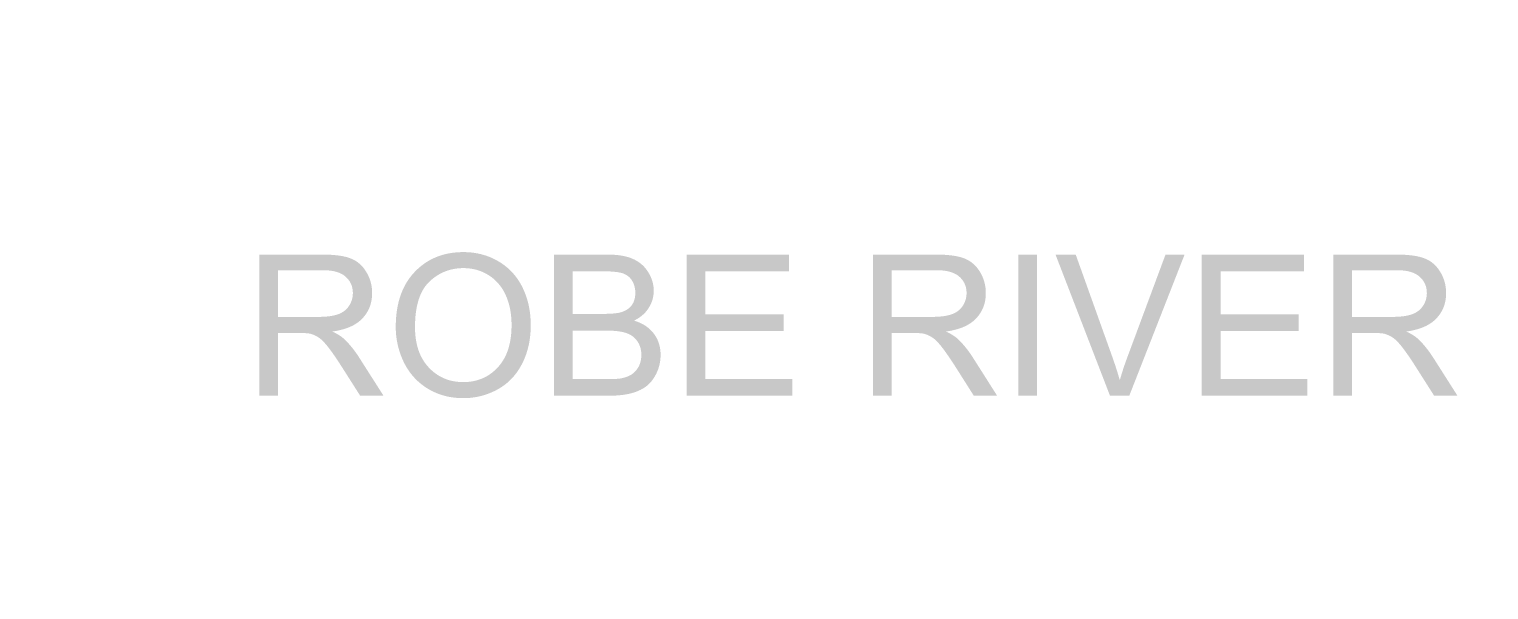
# Paper-space layout 'A2' of a CAD drawing. Header units: millimetres. Extents: x 0 to 594, y 0 to 420.
# Drawn here: x 482.72 to 499.48, y 25.73 to 32.16 of the extents above; entities that cross this region are included whole.
import ezdxf
from ezdxf.enums import TextEntityAlignment as Align

# ---------------------------------------------------------------- set-up
doc = ezdxf.new("R2010")
doc.units = ezdxf.units.MM
doc.header["$MEASUREMENT"] = 0
doc.layers.add('G_Border', color=7, linetype='Continuous', lineweight=18)
doc.styles.add('Style-ISO3098B', font='ISO3098B.shx')
doc.linetypes.add('Optic Underground', pattern='A,-118.110236,216.535433,-118.110236,216.535433,-216.535433,[1,dgnlstyle.shx,S=1.562305,R=0,X=0,Y=0],-98.425197', length=984.251969)

# ---------------------------------------------------------------- blocks, each defined once
blk = doc.blocks.new('*U4')
at = {"layer": 'G_Border', "linetype": 'Continuous', "lineweight": 25}
h = blk.add_hatch(color=230, dxfattribs=at)
edge = h.paths.add_edge_path()
edge.add_spline(control_points=[(-30.242, -0.126), (-30.127, -0.126), (-30.077, -0.137)], knot_values=[0, 0, 0, 1, 1, 1], degree=2, periodic=0)
edge.add_spline(control_points=[(-30.077, -0.137), (-30.008, -0.154), (-29.941, -0.197)], knot_values=[0, 0, 0, 1, 1, 1], degree=2, periodic=0)
edge.add_spline(control_points=[(-29.941, -0.197), (-29.874, -0.241), (-29.79, -0.348)], knot_values=[0, 0, 0, 1, 1, 1], degree=2, periodic=0)
edge.add_spline(control_points=[(-29.79, -0.348), (-29.705, -0.455), (-29.575, -0.658)], knot_values=[0, 0, 0, 1, 1, 1], degree=2, periodic=0)
edge.add_line((-29.575, -0.658), (-29.277, -1.126))
edge.add_line((-29.277, -1.126), (-28.905, -1.126))
edge.add_line((-28.905, -1.126), (-29.295, -0.514))
edge.add_spline(control_points=[(-29.295, -0.514), (-29.411, -0.334), (-29.541, -0.214)], knot_values=[0, 0, 0, 1, 1, 1], degree=2, periodic=0)
edge.add_spline(control_points=[(-29.541, -0.214), (-29.603, -0.159), (-29.721, -0.102)], knot_values=[0, 0, 0, 1, 1, 1], degree=2, periodic=0)
edge.add_spline(control_points=[(-29.721, -0.102), (-29.397, -0.058), (-29.242, 0.106)], knot_values=[0, 0, 0, 1, 1, 1], degree=2, periodic=0)
edge.add_spline(control_points=[(-29.242, 0.106), (-29.087, 0.27), (-29.087, 0.51)], knot_values=[0, 0, 0, 1, 1, 1], degree=2, periodic=0)
edge.add_spline(control_points=[(-29.087, 0.51), (-29.087, 0.696), (-29.181, 0.849)], knot_values=[0, 0, 0, 1, 1, 1], degree=2, periodic=0)
edge.add_spline(control_points=[(-29.181, 0.849), (-29.274, 1.003), (-29.431, 1.063)], knot_values=[0, 0, 0, 1, 1, 1], degree=2, periodic=0)
edge.add_spline(control_points=[(-29.431, 1.063), (-29.587, 1.124), (-29.888, 1.124)], knot_values=[0, 0, 0, 1, 1, 1], degree=2, periodic=0)
edge.add_line((-29.888, 1.124), (-30.886, 1.124))
edge.add_line((-30.886, 1.124), (-30.886, -1.126))
edge.add_line((-30.886, -1.126), (-30.588, -1.126))
edge.add_line((-30.588, -1.126), (-30.588, -0.126))
edge.add_line((-30.588, -0.126), (-30.242, -0.126))
edge = h.paths.add_edge_path(flags=16)
edge.add_spline(control_points=[(-29.876, 0.875), (-29.626, 0.875), (-29.51, 0.772)], knot_values=[0, 0, 0, 1, 1, 1], degree=2, periodic=0)
edge.add_spline(control_points=[(-29.51, 0.772), (-29.394, 0.669), (-29.394, 0.51)], knot_values=[0, 0, 0, 1, 1, 1], degree=2, periodic=0)
edge.add_spline(control_points=[(-29.394, 0.51), (-29.394, 0.401), (-29.454, 0.308)], knot_values=[0, 0, 0, 1, 1, 1], degree=2, periodic=0)
edge.add_spline(control_points=[(-29.454, 0.308), (-29.514, 0.215), (-29.629, 0.173)], knot_values=[0, 0, 0, 1, 1, 1], degree=2, periodic=0)
edge.add_spline(control_points=[(-29.629, 0.173), (-29.744, 0.131), (-29.948, 0.131)], knot_values=[0, 0, 0, 1, 1, 1], degree=2, periodic=0)
edge.add_line((-29.948, 0.131), (-30.588, 0.131))
edge.add_line((-30.588, 0.131), (-30.588, 0.875))
edge.add_line((-30.588, 0.875), (-29.876, 0.875))
h = blk.add_hatch(color=230, dxfattribs=at)
edge = h.paths.add_edge_path()
edge.add_spline(control_points=[(-28.71, -0.03), (-28.71, -0.326), (-28.581, -0.592)], knot_values=[0, 0, 0, 1, 1, 1], degree=2, periodic=0)
edge.add_spline(control_points=[(-28.581, -0.592), (-28.452, -0.857), (-28.202, -1.011)], knot_values=[0, 0, 0, 1, 1, 1], degree=2, periodic=0)
edge.add_spline(control_points=[(-28.202, -1.011), (-27.951, -1.164), (-27.634, -1.164)], knot_values=[0, 0, 0, 1, 1, 1], degree=2, periodic=0)
edge.add_spline(control_points=[(-27.634, -1.164), (-27.34, -1.164), (-27.087, -1.025)], knot_values=[0, 0, 0, 1, 1, 1], degree=2, periodic=0)
edge.add_spline(control_points=[(-27.087, -1.025), (-26.834, -0.886), (-26.696, -0.616)], knot_values=[0, 0, 0, 1, 1, 1], degree=2, periodic=0)
edge.add_spline(control_points=[(-26.696, -0.616), (-26.558, -0.346), (-26.558, -0.004)], knot_values=[0, 0, 0, 1, 1, 1], degree=2, periodic=0)
edge.add_spline(control_points=[(-26.558, -0.004), (-26.558, 0.333), (-26.689, 0.599)], knot_values=[0, 0, 0, 1, 1, 1], degree=2, periodic=0)
edge.add_spline(control_points=[(-26.689, 0.599), (-26.82, 0.866), (-27.07, 1.014)], knot_values=[0, 0, 0, 1, 1, 1], degree=2, periodic=0)
edge.add_spline(control_points=[(-27.07, 1.014), (-27.32, 1.163), (-27.632, 1.163)], knot_values=[0, 0, 0, 1, 1, 1], degree=2, periodic=0)
edge.add_spline(control_points=[(-27.632, 1.163), (-28.108, 1.163), (-28.409, 0.846)], knot_values=[0, 0, 0, 1, 1, 1], degree=2, periodic=0)
edge.add_spline(control_points=[(-28.409, 0.846), (-28.71, 0.53), (-28.71, -0.03)], knot_values=[0, 0, 0, 1, 1, 1], degree=2, periodic=0)
edge = h.paths.add_edge_path(flags=16)
edge.add_spline(control_points=[(-28.403, -0.034), (-28.403, 0.474), (-28.175, 0.691)], knot_values=[0, 0, 0, 1, 1, 1], degree=2, periodic=0)
edge.add_spline(control_points=[(-28.175, 0.691), (-27.947, 0.908), (-27.631, 0.908)], knot_values=[0, 0, 0, 1, 1, 1], degree=2, periodic=0)
edge.add_spline(control_points=[(-27.631, 0.908), (-27.408, 0.908), (-27.229, 0.795)], knot_values=[0, 0, 0, 1, 1, 1], degree=2, periodic=0)
edge.add_spline(control_points=[(-27.229, 0.795), (-27.05, 0.682), (-26.957, 0.477)], knot_values=[0, 0, 0, 1, 1, 1], degree=2, periodic=0)
edge.add_spline(control_points=[(-26.957, 0.477), (-26.864, 0.273), (-26.864, -0.002)], knot_values=[0, 0, 0, 1, 1, 1], degree=2, periodic=0)
edge.add_spline(control_points=[(-26.864, -0.002), (-26.864, -0.436), (-27.082, -0.672)], knot_values=[0, 0, 0, 1, 1, 1], degree=2, periodic=0)
edge.add_spline(control_points=[(-27.082, -0.672), (-27.299, -0.908), (-27.635, -0.908)], knot_values=[0, 0, 0, 1, 1, 1], degree=2, periodic=0)
edge.add_spline(control_points=[(-27.635, -0.908), (-27.965, -0.908), (-28.184, -0.675)], knot_values=[0, 0, 0, 1, 1, 1], degree=2, periodic=0)
edge.add_spline(control_points=[(-28.184, -0.675), (-28.403, -0.441), (-28.403, -0.034)], knot_values=[0, 0, 0, 1, 1, 1], degree=2, periodic=0)
h = blk.add_hatch(color=230, dxfattribs=at)
edge = h.paths.add_edge_path()
edge.add_spline(control_points=[(-25.329, -1.126), (-25.114, -1.126), (-24.966, -1.089)], knot_values=[0, 0, 0, 1, 1, 1], degree=2, periodic=0)
edge.add_spline(control_points=[(-24.966, -1.089), (-24.818, -1.051), (-24.719, -0.977)], knot_values=[0, 0, 0, 1, 1, 1], degree=2, periodic=0)
edge.add_spline(control_points=[(-24.719, -0.977), (-24.621, -0.904), (-24.554, -0.768)], knot_values=[0, 0, 0, 1, 1, 1], degree=2, periodic=0)
edge.add_spline(control_points=[(-24.554, -0.768), (-24.488, -0.632), (-24.488, -0.474)], knot_values=[0, 0, 0, 1, 1, 1], degree=2, periodic=0)
edge.add_spline(control_points=[(-24.488, -0.474), (-24.488, -0.278), (-24.598, -0.133)], knot_values=[0, 0, 0, 1, 1, 1], degree=2, periodic=0)
edge.add_spline(control_points=[(-24.598, -0.133), (-24.707, 0.011), (-24.912, 0.071)], knot_values=[0, 0, 0, 1, 1, 1], degree=2, periodic=0)
edge.add_spline(control_points=[(-24.912, 0.071), (-24.754, 0.149), (-24.676, 0.276)], knot_values=[0, 0, 0, 1, 1, 1], degree=2, periodic=0)
edge.add_spline(control_points=[(-24.676, 0.276), (-24.597, 0.404), (-24.597, 0.548)], knot_values=[0, 0, 0, 1, 1, 1], degree=2, periodic=0)
edge.add_spline(control_points=[(-24.597, 0.548), (-24.597, 0.703), (-24.686, 0.845)], knot_values=[0, 0, 0, 1, 1, 1], degree=2, periodic=0)
edge.add_spline(control_points=[(-24.686, 0.845), (-24.774, 0.987), (-24.93, 1.055)], knot_values=[0, 0, 0, 1, 1, 1], degree=2, periodic=0)
edge.add_spline(control_points=[(-24.93, 1.055), (-25.085, 1.124), (-25.343, 1.124)], knot_values=[0, 0, 0, 1, 1, 1], degree=2, periodic=0)
edge.add_line((-25.343, 1.124), (-26.187, 1.124))
edge.add_line((-26.187, 1.124), (-26.187, -1.126))
edge.add_line((-26.187, -1.126), (-25.329, -1.126))
edge = h.paths.add_edge_path(flags=16)
edge.add_spline(control_points=[(-25.439, 0.858), (-25.197, 0.858), (-25.098, 0.827)], knot_values=[0, 0, 0, 1, 1, 1], degree=2, periodic=0)
edge.add_spline(control_points=[(-25.098, 0.827), (-24.998, 0.795), (-24.944, 0.71)], knot_values=[0, 0, 0, 1, 1, 1], degree=2, periodic=0)
edge.add_spline(control_points=[(-24.944, 0.71), (-24.891, 0.625), (-24.891, 0.513)], knot_values=[0, 0, 0, 1, 1, 1], degree=2, periodic=0)
edge.add_spline(control_points=[(-24.891, 0.513), (-24.891, 0.395), (-24.948, 0.317)], knot_values=[0, 0, 0, 1, 1, 1], degree=2, periodic=0)
edge.add_spline(control_points=[(-24.948, 0.317), (-25.006, 0.239), (-25.119, 0.205)], knot_values=[0, 0, 0, 1, 1, 1], degree=2, periodic=0)
edge.add_spline(control_points=[(-25.119, 0.205), (-25.205, 0.179), (-25.403, 0.179)], knot_values=[0, 0, 0, 1, 1, 1], degree=2, periodic=0)
edge.add_line((-25.403, 0.179), (-25.889, 0.179))
edge.add_line((-25.889, 0.179), (-25.889, 0.858))
edge.add_line((-25.889, 0.858), (-25.439, 0.858))
edge = h.paths.add_edge_path(flags=16)
edge.add_spline(control_points=[(-25.369, -0.087), (-25.154, -0.087), (-25.04, -0.125)], knot_values=[0, 0, 0, 1, 1, 1], degree=2, periodic=0)
edge.add_spline(control_points=[(-25.04, -0.125), (-24.926, -0.162), (-24.86, -0.255)], knot_values=[0, 0, 0, 1, 1, 1], degree=2, periodic=0)
edge.add_spline(control_points=[(-24.86, -0.255), (-24.795, -0.348), (-24.795, -0.474)], knot_values=[0, 0, 0, 1, 1, 1], degree=2, periodic=0)
edge.add_spline(control_points=[(-24.795, -0.474), (-24.795, -0.581), (-24.839, -0.663)], knot_values=[0, 0, 0, 1, 1, 1], degree=2, periodic=0)
edge.add_spline(control_points=[(-24.839, -0.663), (-24.884, -0.745), (-24.953, -0.788)], knot_values=[0, 0, 0, 1, 1, 1], degree=2, periodic=0)
edge.add_spline(control_points=[(-24.953, -0.788), (-25.022, -0.831), (-25.125, -0.85)], knot_values=[0, 0, 0, 1, 1, 1], degree=2, periodic=0)
edge.add_spline(control_points=[(-25.125, -0.85), (-25.183, -0.86), (-25.328, -0.86)], knot_values=[0, 0, 0, 1, 1, 1], degree=2, periodic=0)
edge.add_line((-25.328, -0.86), (-25.889, -0.86))
edge.add_line((-25.889, -0.86), (-25.889, -0.087))
edge.add_line((-25.889, -0.087), (-25.369, -0.087))
at = {"layer": 'G_Border', "linetype": 'Continuous', "lineweight": 25, "extrusion": (0, 0, -1)}
for points in [[(22.39, -1.126), (22.39, -0.86), (23.772, -0.86), (23.772, -0.096), (22.526, -0.096), (22.526, 0.17), (23.772, 0.17), (23.772, 0.858), (22.442, 0.858), (22.442, 1.124), (24.071, 1.124), (24.071, -1.126)], [(14.179, -1.126), (14.179, -0.86), (15.561, -0.86), (15.561, -0.096), (14.315, -0.096), (14.315, 0.17), (15.561, 0.17), (15.561, 0.858), (14.231, 0.858), (14.231, 1.124), (15.86, 1.124), (15.86, -1.126)]]:
    blk.add_hatch(color=230, dxfattribs=at).paths.add_polyline_path(points)
at = {"layer": 'G_Border', "linetype": 'Continuous', "lineweight": 25}
h = blk.add_hatch(color=230, dxfattribs=at)
edge = h.paths.add_edge_path()
edge.add_spline(control_points=[(-20.459, -0.126), (-20.344, -0.126), (-20.293, -0.137)], knot_values=[0, 0, 0, 1, 1, 1], degree=2, periodic=0)
edge.add_spline(control_points=[(-20.293, -0.137), (-20.224, -0.154), (-20.157, -0.197)], knot_values=[0, 0, 0, 1, 1, 1], degree=2, periodic=0)
edge.add_spline(control_points=[(-20.157, -0.197), (-20.09, -0.241), (-20.006, -0.348)], knot_values=[0, 0, 0, 1, 1, 1], degree=2, periodic=0)
edge.add_spline(control_points=[(-20.006, -0.348), (-19.922, -0.455), (-19.791, -0.658)], knot_values=[0, 0, 0, 1, 1, 1], degree=2, periodic=0)
edge.add_line((-19.791, -0.658), (-19.494, -1.126))
edge.add_line((-19.494, -1.126), (-19.122, -1.126))
edge.add_line((-19.122, -1.126), (-19.511, -0.514))
edge.add_spline(control_points=[(-19.511, -0.514), (-19.627, -0.334), (-19.757, -0.214)], knot_values=[0, 0, 0, 1, 1, 1], degree=2, periodic=0)
edge.add_spline(control_points=[(-19.757, -0.214), (-19.819, -0.159), (-19.937, -0.102)], knot_values=[0, 0, 0, 1, 1, 1], degree=2, periodic=0)
edge.add_spline(control_points=[(-19.937, -0.102), (-19.613, -0.058), (-19.458, 0.106)], knot_values=[0, 0, 0, 1, 1, 1], degree=2, periodic=0)
edge.add_spline(control_points=[(-19.458, 0.106), (-19.303, 0.27), (-19.303, 0.51)], knot_values=[0, 0, 0, 1, 1, 1], degree=2, periodic=0)
edge.add_spline(control_points=[(-19.303, 0.51), (-19.303, 0.696), (-19.397, 0.849)], knot_values=[0, 0, 0, 1, 1, 1], degree=2, periodic=0)
edge.add_spline(control_points=[(-19.397, 0.849), (-19.491, 1.003), (-19.647, 1.063)], knot_values=[0, 0, 0, 1, 1, 1], degree=2, periodic=0)
edge.add_spline(control_points=[(-19.647, 1.063), (-19.804, 1.124), (-20.104, 1.124)], knot_values=[0, 0, 0, 1, 1, 1], degree=2, periodic=0)
edge.add_line((-20.104, 1.124), (-21.102, 1.124))
edge.add_line((-21.102, 1.124), (-21.102, -1.126))
edge.add_line((-21.102, -1.126), (-20.804, -1.126))
edge.add_line((-20.804, -1.126), (-20.804, -0.126))
edge.add_line((-20.804, -0.126), (-20.459, -0.126))
edge = h.paths.add_edge_path(flags=16)
edge.add_spline(control_points=[(-20.092, 0.875), (-19.842, 0.875), (-19.726, 0.772)], knot_values=[0, 0, 0, 1, 1, 1], degree=2, periodic=0)
edge.add_spline(control_points=[(-19.726, 0.772), (-19.61, 0.669), (-19.61, 0.51)], knot_values=[0, 0, 0, 1, 1, 1], degree=2, periodic=0)
edge.add_spline(control_points=[(-19.61, 0.51), (-19.61, 0.401), (-19.67, 0.308)], knot_values=[0, 0, 0, 1, 1, 1], degree=2, periodic=0)
edge.add_spline(control_points=[(-19.67, 0.308), (-19.73, 0.215), (-19.845, 0.173)], knot_values=[0, 0, 0, 1, 1, 1], degree=2, periodic=0)
edge.add_spline(control_points=[(-19.845, 0.173), (-19.96, 0.131), (-20.164, 0.131)], knot_values=[0, 0, 0, 1, 1, 1], degree=2, periodic=0)
edge.add_line((-20.164, 0.131), (-20.804, 0.131))
edge.add_line((-20.804, 0.131), (-20.804, 0.875))
edge.add_line((-20.804, 0.875), (-20.092, 0.875))
h = blk.add_hatch(color=230, dxfattribs=at)
edge = h.paths.add_edge_path()
edge.add_line((-17.323, -1.126), (-17.016, -1.126))
edge.add_line((-17.016, -1.126), (-16.134, 1.124))
edge.add_line((-16.134, 1.124), (-16.438, 1.124))
edge.add_line((-16.438, 1.124), (-17.046, -0.51))
edge.add_spline(control_points=[(-17.046, -0.51), (-17.115, -0.694), (-17.167, -0.878)], knot_values=[0, 0, 0, 1, 1, 1], degree=2, periodic=0)
edge.add_spline(control_points=[(-17.167, -0.878), (-17.215, -0.707), (-17.285, -0.51)], knot_values=[0, 0, 0, 1, 1, 1], degree=2, periodic=0)
edge.add_line((-17.285, -0.51), (-17.87, 1.124))
edge.add_line((-17.87, 1.124), (-18.192, 1.124))
edge.add_line((-18.192, 1.124), (-17.323, -1.126))
h = blk.add_hatch(color=230, dxfattribs=at)
edge = h.paths.add_edge_path()
edge.add_spline(control_points=[(-13.12, -0.126), (-13.005, -0.126), (-12.955, -0.137)], knot_values=[0, 0, 0, 1, 1, 1], degree=2, periodic=0)
edge.add_spline(control_points=[(-12.955, -0.137), (-12.886, -0.154), (-12.819, -0.197)], knot_values=[0, 0, 0, 1, 1, 1], degree=2, periodic=0)
edge.add_spline(control_points=[(-12.819, -0.197), (-12.752, -0.241), (-12.668, -0.348)], knot_values=[0, 0, 0, 1, 1, 1], degree=2, periodic=0)
edge.add_spline(control_points=[(-12.668, -0.348), (-12.583, -0.455), (-12.453, -0.658)], knot_values=[0, 0, 0, 1, 1, 1], degree=2, periodic=0)
edge.add_line((-12.453, -0.658), (-12.155, -1.126))
edge.add_line((-12.155, -1.126), (-11.783, -1.126))
edge.add_line((-11.783, -1.126), (-12.173, -0.514))
edge.add_spline(control_points=[(-12.173, -0.514), (-12.289, -0.334), (-12.419, -0.214)], knot_values=[0, 0, 0, 1, 1, 1], degree=2, periodic=0)
edge.add_spline(control_points=[(-12.419, -0.214), (-12.481, -0.159), (-12.599, -0.102)], knot_values=[0, 0, 0, 1, 1, 1], degree=2, periodic=0)
edge.add_spline(control_points=[(-12.599, -0.102), (-12.275, -0.058), (-12.12, 0.106)], knot_values=[0, 0, 0, 1, 1, 1], degree=2, periodic=0)
edge.add_spline(control_points=[(-12.12, 0.106), (-11.965, 0.27), (-11.965, 0.51)], knot_values=[0, 0, 0, 1, 1, 1], degree=2, periodic=0)
edge.add_spline(control_points=[(-11.965, 0.51), (-11.965, 0.696), (-12.059, 0.849)], knot_values=[0, 0, 0, 1, 1, 1], degree=2, periodic=0)
edge.add_spline(control_points=[(-12.059, 0.849), (-12.152, 1.003), (-12.309, 1.063)], knot_values=[0, 0, 0, 1, 1, 1], degree=2, periodic=0)
edge.add_spline(control_points=[(-12.309, 1.063), (-12.465, 1.124), (-12.766, 1.124)], knot_values=[0, 0, 0, 1, 1, 1], degree=2, periodic=0)
edge.add_line((-12.766, 1.124), (-13.764, 1.124))
edge.add_line((-13.764, 1.124), (-13.764, -1.126))
edge.add_line((-13.764, -1.126), (-13.466, -1.126))
edge.add_line((-13.466, -1.126), (-13.466, -0.126))
edge.add_line((-13.466, -0.126), (-13.12, -0.126))
edge = h.paths.add_edge_path(flags=16)
edge.add_spline(control_points=[(-12.754, 0.875), (-12.504, 0.875), (-12.388, 0.772)], knot_values=[0, 0, 0, 1, 1, 1], degree=2, periodic=0)
edge.add_spline(control_points=[(-12.388, 0.772), (-12.272, 0.669), (-12.272, 0.51)], knot_values=[0, 0, 0, 1, 1, 1], degree=2, periodic=0)
edge.add_spline(control_points=[(-12.272, 0.51), (-12.272, 0.401), (-12.332, 0.308)], knot_values=[0, 0, 0, 1, 1, 1], degree=2, periodic=0)
edge.add_spline(control_points=[(-12.332, 0.308), (-12.392, 0.215), (-12.507, 0.173)], knot_values=[0, 0, 0, 1, 1, 1], degree=2, periodic=0)
edge.add_spline(control_points=[(-12.507, 0.173), (-12.622, 0.131), (-12.826, 0.131)], knot_values=[0, 0, 0, 1, 1, 1], degree=2, periodic=0)
edge.add_line((-12.826, 0.131), (-13.466, 0.131))
edge.add_line((-13.466, 0.131), (-13.466, 0.875))
edge.add_line((-13.466, 0.875), (-12.754, 0.875))
at = {"layer": 'G_Border', "color": 230, "linetype": 'Continuous', "lineweight": 25, "extrusion": (0, 0, -1)}
blk.add_solid([(18.785, -1.126), (18.487, -1.126), (18.785, 1.124), (18.487, 1.124)], dxfattribs=at)
blk = doc.blocks.new('*U7')
at = {"layer": 'G_Border', "color": 230, "linetype": 'Continuous', "lineweight": 25, "xscale": 1.111111111111074, "yscale": 1.111111111111074, "zscale": 1.111111111111074}
blk.add_blockref('*U4', (0, -3.749), dxfattribs=at)
blk = doc.blocks.new('RTA2')
at = {"layer": 'G_Border', "color": 7, "linetype": 'Continuous', "lineweight": 18}
blk.add_3dface([(0, 0), (594, 0), (594, 420), (0, 420)], dxfattribs=at)
at = {"layer": 'G_Border', "color": 30, "linetype": 'Continuous', "lineweight": 50}
blk.add_3dface([(5, 5), (589, 5), (589, 415), (5, 415)], dxfattribs=at)
at = {"layer": 'G_Border', "color": 230, "linetype": 'Continuous', "lineweight": 25}
blk.add_3dface([(8.6, 8.6), (585.4, 8.6), (585.4, 411.4), (8.6, 411.4)], dxfattribs=at)
at = {"layer": 'G_Border', "color": 230, "linetype": 'Continuous', "lineweight": 25, "xscale": 0.6480000000000162, "yscale": 0.6480000000000162, "zscale": 0.6480000000000162}
blk.add_blockref('*U7', (507.601, 31.191), dxfattribs=at)
at = {"layer": 'G_Border', "color": 7, "linetype": 'Continuous', "lineweight": 25, "style": 'Style-ISO3098B'}
for tag, height, p in [('110 Ref1', 1.8, (16.7, 36.5)), ('026 Rev1', 1.8, (98.501, 36.5)), ('027 By1', 1.8, (104.261, 36.5)), ('028 Date1', 1.8, (112.901, 36.5)), ('029 Description1', 1.8, (128.021, 36.5)), ('030 Ckd1', 1.8, (207.221, 36.5)), ('031 App1', 1.8, (214.421, 36.5)), ('068 Rev8', 1.8, (225.221, 36.5)), ('069 By8', 1.8, (230.981, 36.5)), ('070 Date8', 1.8, (239.621, 36.5)), ('071 Description8', 1.8, (254.741, 36.5)), ('072 Ckd8', 1.8, (333.941, 36.5)), ('073 App8', 1.8, (341.141, 36.5)), ('009 Drawn', 1.8, (399.46, 36.5)), ('010 Drawn Date', 1.8, (421.06, 36.5)), ('111 Ref2', 1.8, (16.7, 32.9)), ('032 Rev2', 1.8, (98.501, 32.9)), ('033 By2', 1.8, (104.261, 32.9)), ('034 Date2', 1.8, (112.901, 32.9)), ('035 Description2', 1.8, (128.021, 32.9)), ('036 Ckd2', 1.8, (207.221, 32.9)), ('037 App2', 1.8, (214.421, 32.9)), ('074 Rev9', 1.8, (225.221, 32.9)), ('075 By9', 1.8, (230.981, 32.9)), ('076 Date9', 1.8, (239.621, 32.9)), ('077 Description9', 1.8, (254.741, 32.9)), ('078 Ckd9', 1.8, (333.941, 32.9)), ('079 App9', 1.8, (341.141, 32.9)), ('011 Traced', 1.8, (399.46, 32.9)), ('012 Traced Date', 1.8, (421.06, 32.9)), ('112 Ref3', 1.8, (16.7, 29.3)), ('038 Rev3', 1.8, (98.501, 29.3)), ('039 By3', 1.8, (104.261, 29.3)), ('040 Date3', 1.8, (112.901, 29.3)), ('041 Description3', 1.8, (128.021, 29.3)), ('042 Ckd3', 1.8, (207.221, 29.3)), ('043 App3', 1.8, (214.421, 29.3)), ('080 Rev10', 1.8, (225.221, 29.3)), ('081 By10', 1.8, (230.981, 29.3)), ('082 Date10', 1.8, (239.621, 29.3)), ('083 Description10', 1.8, (254.741, 29.3)), ('084 Ckd10', 1.8, (333.941, 29.3)), ('085 App10', 1.8, (341.141, 29.3)), ('013 Checked', 1.8, (399.46, 29.3)), ('014 Checked Date', 1.8, (421.06, 29.3)), ('113 Ref4', 1.8, (16.7, 25.7)), ('044 Rev4', 1.8, (98.501, 25.7)), ('045 By4', 1.8, (104.261, 25.7)), ('046 Date4', 1.8, (112.901, 25.7)), ('047 Description4', 1.8, (128.021, 25.7)), ('048 Ckd4', 1.8, (207.221, 25.7)), ('049 App4', 1.8, (214.421, 25.7)), ('086 Rev11', 1.8, (225.221, 25.7)), ('087 By11', 1.8, (230.981, 25.7)), ('088 Date11', 1.8, (239.621, 25.7)), ('089 Description11', 1.8, (254.741, 25.7)), ('090 Ckd11', 1.8, (333.941, 25.7)), ('091 App11', 1.8, (341.141, 25.7)), ('015 Supt Draft', 1.8, (399.46, 25.7)), ('016 Supt Draft Date', 1.8, (421.06, 25.7)), ('005 Scale', 1.8, (549.95, 24.08)), ('114 Ref5', 1.8, (16.7, 22.1)), ('050 Rev5', 1.8, (98.501, 22.1)), ('051 By5', 1.8, (104.261, 22.1)), ('052 Date5', 1.8, (112.901, 22.1)), ('053 Description5', 1.8, (128.021, 22.1)), ('054 Ckd5', 1.8, (207.221, 22.1)), ('055 App5', 1.8, (214.421, 22.1)), ('092 Rev12', 1.8, (225.221, 22.1)), ('093 By12', 1.8, (230.981, 22.1)), ('094 Date12', 1.8, (239.621, 22.1)), ('095 Description12', 1.8, (254.741, 22.1)), ('096 Ckd12', 1.8, (333.941, 22.1)), ('097 App12', 1.8, (341.141, 22.1)), ('017 Proj Eng', 1.8, (399.46, 22.1)), ('018 Proj Eng Date', 1.8, (421.06, 22.1)), ('002 Title Line 2', 2.5, (437.97, 19.98)), ('115 Ref6', 1.8, (16.7, 18.5)), ('056 Rev6', 1.8, (98.501, 18.5)), ('057 By6', 1.8, (104.261, 18.5)), ('058 Date6', 1.8, (112.901, 18.5)), ('059 Description6', 1.8, (128.021, 18.5)), ('060 Ckd6', 1.8, (207.221, 18.5)), ('061 App6', 1.8, (214.421, 18.5)), ('098 Rev13', 1.8, (225.221, 18.5)), ('099 By13', 1.8, (230.981, 18.5)), ('100 Date13', 1.8, (239.621, 18.5)), ('101 Description13', 1.8, (254.741, 18.5)), ('102 Ckd13', 1.8, (333.941, 18.5)), ('103 App13', 1.8, (341.141, 18.5)), ('019 Approved', 1.8, (399.46, 18.5)), ('020 Approved Date', 1.8, (421.06, 18.5)), ('003 Title Line 3', 2.5, (437.97, 16.23)), ('116 Ref7', 1.8, (16.7, 14.9)), ('062 Rev7', 1.8, (98.501, 14.9)), ('063 By7', 1.8, (104.261, 14.9)), ('064 Date7', 1.8, (112.901, 14.9)), ('065 Description7', 1.8, (128.021, 14.9)), ('066 Ckd7', 1.8, (207.221, 14.9)), ('067 App7', 1.8, (214.421, 14.9)), ('104 Rev14', 1.8, (225.221, 14.9)), ('105 By14', 1.8, (230.981, 14.9)), ('106 Date14', 1.8, (239.621, 14.9)), ('107 Description14', 1.8, (254.741, 14.9)), ('108 Ckd14', 1.8, (333.941, 14.9)), ('109 App14', 1.8, (341.141, 14.9)), ('021 App for Const', 1.8, (399.46, 14.9)), ('022 App for Const Date', 1.8, (421.06, 14.9)), ('004 Title Line 4', 2.5, (437.97, 12.48)), ('117 Ref8', 1.8, (16.7, 11.3)), ('023 Blank Person Title', 1.8, (377.14, 11.3)), ('024 Blank Person Name', 1.8, (399.46, 11.3)), ('025 Blank Person Date', 1.8, (421.06, 11.3))]:
    blk.add_attdef(tag, text='', height=height, dxfattribs=at).set_placement(p, align=Align.TOP_LEFT)
at = {"layer": 'G_Border', "color": 7, "linetype": 'Continuous', "lineweight": 25, "style": 'Style-ISO3098B', "flags": 8}
blk.add_attdef('001 Title Line 1', text='', height=2.5, dxfattribs=at).set_placement((437.97, 23.73), align=Align.TOP_LEFT)
at = {"layer": 'G_Border', "color": 7, "linetype": 'Continuous', "lineweight": 35, "style": 'Style-ISO3098B', "width": 0.8}
for tag, p in [('006 Drawing Number', (540.94, 16.93)), ('007 Title Rev', (578.88, 16.93))]:
    blk.add_attdef(tag, text='', height=3.5, dxfattribs=at).set_placement(p, align=Align.TOP_LEFT)
at = {"layer": 'G_Border', "color": 7, "linetype": 'Continuous', "lineweight": 25, "style": 'Style-ISO3098B'}
blk.add_attdef('008 Project Number', (0, 0), '', height=1.8, dxfattribs=at)

psp = doc.layouts.new('A2')

# ---------------------------------------------------------------- block references
at = {"linetype": 'Optic Underground'}
psp.add_blockref('RTA2', (0, 0), dxfattribs=at)

doc.saveas('drawing.dxf')
